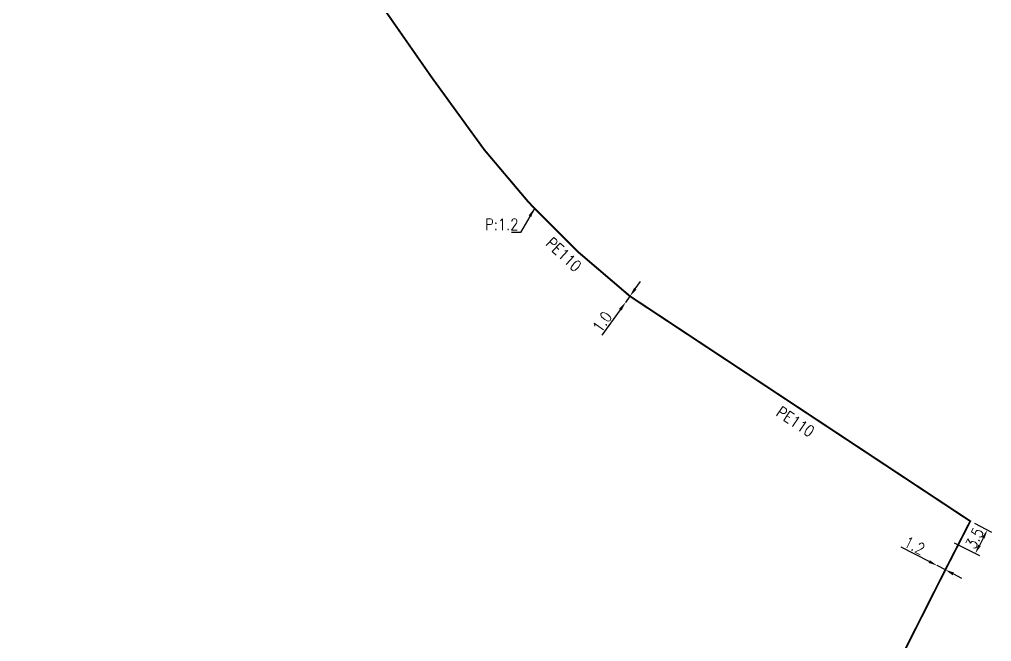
# Model space of a CAD drawing. Header units: millimetres. Extents: x 108995 to 110001, y 128245 to 129001.
# Drawn here: x 109488.1 to 109616.8, y 128684 to 128766.4 of the extents above; entities that cross this region are included whole.
import ezdxf

# ---------------------------------------------------------------- set-up
doc = ezdxf.new("R2010")
doc.units = ezdxf.units.MM
doc.header["$PDMODE"] = 34
doc.linetypes.add('L_100_PE', pattern=[14, 10, -1.5, 1, -1.5])
doc.layers.get('Defpoints').update_dxf_attribs({"linetype": 'CONTINUOUS'})
doc.layers.add('L_140', color=3, linetype='CONTINUOUS')
doc.styles.get("Standard").update_dxf_attribs({"font": 'romans.shx', "width": 0.85})
doc.dimstyles.get("Standard").update_dxf_attribs({"dimtxt": 1.5, "dimasz": 1.2, "dimexe": 0.625, "dimexo": 0.625, "dimgap": 0.25, "dimtad": 1, "dimdec": 1, "dimzin": 0, "dimdsep": 46, "dimtxsty": 'Standard', "dimcen": -0.5, "dimadec": 0, "dimazin": 0, "dimtfac": 1, "dimtdec": 1, "dimtmove": 0, "dimatfit": 3, "dimfxl": 1, "dimtolj": 1, "dimtzin": 0, "dimarcsym": 0})

# ---------------------------------------------------------------- blocks, each defined once
blk = doc.blocks.new('*D149')
at = {"layer": 'Defpoints', "color": 0, "linetype": 'Continuous', "transparency": 16777216}
for p in [(109609.61, 128694.07), (109609.61, 128694.07), (109610.68, 128693.52)]:
    blk.add_point(p, dxfattribs=at)
at = {"layer": 'L_140', "color": 0, "linetype": 'Continuous', "lineweight": -2, "transparency": 16777216}
for p, q in [((109608.54, 128694.61), (109604.81, 128696.52)), ((109610.68, 128693.52), (109609.61, 128694.07)), ((109611.74, 128692.97), (109612.81, 128692.43))]:
    blk.add_line(p, q, dxfattribs=at)
at = {"layer": 'L_140', "color": 0, "linetype": 'Continuous', "transparency": 16777216}
for points in [[(109608.63, 128694.79), (109608.45, 128694.44), (109609.61, 128694.07)], [(109611.84, 128693.15), (109611.65, 128692.79), (109610.68, 128693.52)]]:
    blk.add_solid(points, dxfattribs=at)
at = {"layer": 'L_140', "color": 0, "linetype": 'Continuous', "transparency": 16777216, "insert": (109606.6, 128696.73), "char_height": 1.5, "attachment_point": 5, "rotation": 332.8699}
blk.add_mtext('\\A1;1.2', dxfattribs=at)
blk = doc.blocks.new('*D150')
at = {"layer": 'Defpoints', "color": 0, "linetype": 'Continuous', "transparency": 16777216}
for p in [(109613.98, 128699.96), (109611.31, 128697.4), (109614.65, 128695.69)]:
    blk.add_point(p, dxfattribs=at)
at = {"layer": 'L_140', "color": 0, "linetype": 'Continuous', "lineweight": -2, "transparency": 16777216}
for p, q in [((109614.53, 128699.68), (109616.8, 128698.52)), ((109615.69, 128697.73), (109615.19, 128696.76)), ((109611.87, 128697.11), (109615.2, 128695.4))]:
    blk.add_line(p, q, dxfattribs=at)
at = {"layer": 'L_140', "color": 0, "linetype": 'Continuous', "transparency": 16777216}
for points in [[(109615.52, 128697.83), (109615.87, 128697.64), (109616.24, 128698.8)], [(109615.01, 128696.85), (109615.37, 128696.66), (109614.65, 128695.69)]]:
    blk.add_solid(points, dxfattribs=at)
at = {"layer": 'L_140', "color": 0, "linetype": 'Continuous', "transparency": 16777216, "insert": (109614.55, 128697.7), "char_height": 1.5, "attachment_point": 5, "rotation": 62.8681}
blk.add_mtext('\\A1;3.5', dxfattribs=at)
blk = doc.blocks.new('*D152')
at = {"layer": 'Defpoints', "color": 0, "linetype": 'Continuous', "transparency": 16777216}
for p in [(109568.93, 128729.76), (109568.35, 128728.94), (109568.35, 128728.94)]:
    blk.add_point(p, dxfattribs=at)
at = {"layer": 'L_140', "color": 0, "linetype": 'Continuous', "lineweight": -2, "transparency": 16777216}
for p, q in [((109569.63, 128730.73), (109570.34, 128731.7)), ((109568.93, 128729.76), (109568.35, 128728.94)), ((109567.64, 128727.97), (109565.19, 128724.58))]:
    blk.add_line(p, q, dxfattribs=at)
at = {"layer": 'L_140', "color": 0, "linetype": 'Continuous', "transparency": 16777216}
for points in [[(109569.47, 128730.85), (109569.8, 128730.61), (109568.93, 128729.76)], [(109567.48, 128728.09), (109567.8, 128727.85), (109568.35, 128728.94)]]:
    blk.add_solid(points, dxfattribs=at)
at = {"layer": 'L_140', "color": 0, "linetype": 'Continuous', "transparency": 16777216, "insert": (109565.25, 128726.37), "char_height": 1.5, "attachment_point": 5, "rotation": 54.1678}
blk.add_mtext('\\A1;1.0', dxfattribs=at)

msp = doc.modelspace()

# ---------------------------------------------------------------- linework, layer by layer
at = {"layer": 'L_140', "linetype": 'L_100_PE', "ltscale": 0.5, "const_width": 0.25, "flags": 128}
msp.add_lwpolyline([(109482.58, 128912.39), (109481.22, 128916.23), (109477.45, 128926.82), (109474.76, 128935.81, 0.177329), (109470.12, 128942.02, 0.210802), (109461.99, 128943.36), (109451.13, 128939.35), (109439.29, 128935), (109427.19, 128930.36), (109421.8, 128928.45), (109405.93, 128922.96), (109397.93, 128920.3), (109387, 128916.1), (109375, 128912.22), (109356.43, 128905.57), (109341.11, 128899.97), (109332.8, 128896.94), (109332.43, 128890.82), (109324.74, 128887.99), (109317.45, 128885.37), (109306.65, 128879.74), (109302.73, 128870.13), (109312.07, 128863.35), (109316.47, 128856.63), (109334.04, 128844.69), (109349.69, 128832.68), (109362.19, 128823.15), (109377.16, 128811.48), (109392.7, 128799.66), (109403.34, 128791.45), (109421.9, 128777.3), (109431.58, 128770), (109445.64, 128757.51), (109450.7, 128753.44), (109451.39, 128751.07), (109456.34, 128745.52), (109461.06, 128738.58), (109463.89, 128733.64), (109465.67, 128732.72, -0.039202), (109469.58, 128722.34, -0.011522), (109470.93, 128716.94, -0.034307), (109471.72, 128710.61), (109471.71, 128703.8), (109471.54, 128696.26), (109471.6, 128695.49), (109471.65, 128686.31), (109471.73, 128684.49), (109472.07, 128676.52), (109472.27, 128673.86), (109474.03, 128672.89), (109480.81, 128669.12), (109482.18, 128667.79), (109499.75, 128658.02), (109509.12, 128652.15), (109519.69, 128646.28), (109544.33, 128632.88), (109561.31, 128624.04), (109570.38, 128630.91), (109576.69, 128635.69), (109593.36, 128662.35), (109597.28, 128669.95), (109598.71, 128670.33), (109599.77, 128672.38), (109601.17, 128674.66), (109601.17, 128674.66), (109610.68, 128693.52), (109613.98, 128699.96), (109568.93, 128729.76, -0.061112), (109549.63, 128749.18, -0.014366), (109529.31, 128778.35, -0.010642), (109524.77, 128785.53, -0.011164), (109520.35, 128793.26), (109508.46, 128824.9), (109506.87, 128829.16), (109511.1, 128840.44), (109520, 128844.08), (109518.85, 128847.94), (109518.85, 128848.79), (109518.85, 128848.79)], format="xyb", dxfattribs=at)

# ---------------------------------------------------------------- texts
at = {"layer": 'L_140', "linetype": 'Continuous', "width": 0.85}
for rotation, p in [(316.6038, (109557.66, 128736.62)), (326.5206, (109588.14, 128714.03))]:
    msp.add_text('PE110', height=1.5, rotation=rotation, dxfattribs=at).set_placement(p)
at = {"layer": 'L_140', "linetype": 'Continuous', "insert": (109554.18, 128738.53), "char_height": 1.5, "attachment_point": 9}
msp.add_mtext('\\A1;P:1.2', dxfattribs=at)

# ---------------------------------------------------------------- dimensions: what is measured, and where the dimension line sits
at = {"layer": 'L_140', "linetype": 'Continuous'}
for base, p1, p2, angle, override, picture, middle in [((109568.35, 128728.94), (109568.93, 128729.76), (109568.35, 128728.94), 54.1678, {"dimscale": 1, "dimlfac": 1, "dimlunit": 2, "dimatfit": 0}, '*D152', (109566.07, 128725.79)), ((109614.65, 128695.69), (109613.98, 128699.96), (109611.31, 128697.4), 62.8681, {"dimatfit": 0}, '*D150', (109615.44, 128697.25)), ((109609.61, 128694.07), (109610.68, 128693.52), (109609.61, 128694.07), 332.8699, {"dimatfit": 0}, '*D149', (109606.14, 128695.84))]:
    dim = msp.add_linear_dim(base=base, p1=p1, p2=p2, angle=angle, dimstyle='Standard', override=override, dxfattribs=at)
    dim.commit()
    dim.dimension.update_dxf_attribs({"geometry": picture, "text_midpoint": middle, "dimtype": 160})

# ---------------------------------------------------------------- leaders
msp.add_leader([(109556.28, 128741.4), (109554.46, 128738.21), (109553.26, 128738.21)], dimstyle='Standard', override={"dimatfit": 0}, dxfattribs=at)

doc.saveas('drawing.dxf')
